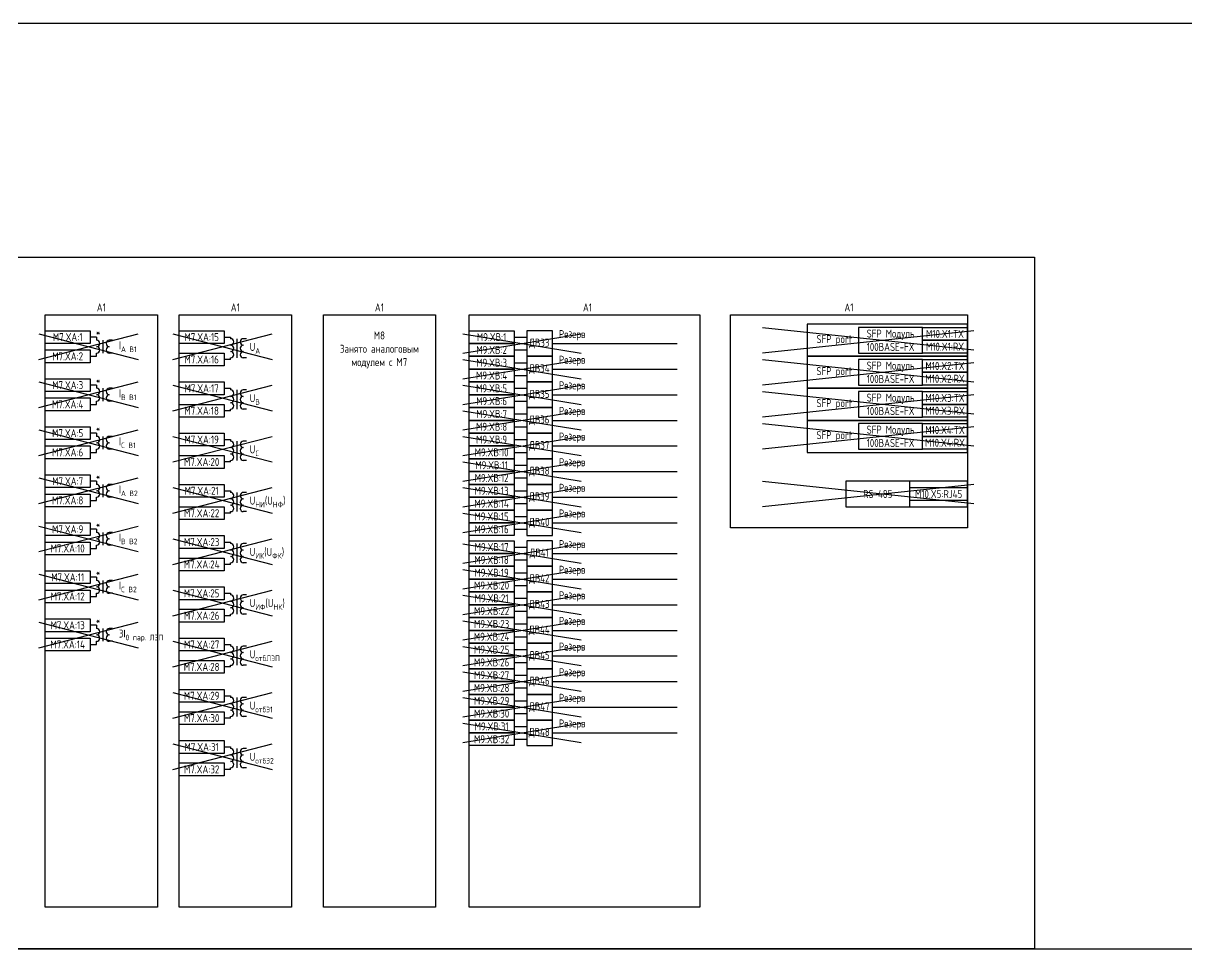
# Model space of a CAD drawing. Header units: millimetres. Extents: x -863 to 2106, y -90 to 586.
# Drawn here: x 474.1 to 837.5, y 294.5 to 586 of the extents above; entities that cross this region are included whole.
import ezdxf

# ---------------------------------------------------------------- set-up
doc = ezdxf.new("R2010")
doc.units = ezdxf.units.MM
doc.styles.add('Gost_type_A', font='GOST_A.TTF')

# ---------------------------------------------------------------- blocks, each defined once
blk = doc.blocks.new('Формат_А3')
blk.add_lwpolyline([(-420, 297), (0, 297), (0, 0), (-420, 0)], close=True)

msp = doc.modelspace()

# ---------------------------------------------------------------- linework, layer by layer
at = {"color": 114, "true_color": 0x139b48}
for p, q in [((705, 491), (771, 484)), ((611.4, 489), (648.4, 483)), ((611.4, 483), (648.4, 489)), ((771, 490), (705, 483)), ((611.4, 481), (648.4, 475)), ((611.4, 475), (648.4, 481)), ((705, 481), (771, 474)), ((771, 480), (705, 473)), ((611.4, 473), (648.4, 467)), ((611.4, 467), (648.4, 473)), ((705, 471), (771, 464)), ((771, 470), (705, 463)), ((611.4, 465), (648.4, 459)), ((611.4, 459), (648.4, 465)), ((705, 461), (771, 454)), ((771, 460), (705, 453)), ((611.4, 457), (648.4, 451)), ((611.4, 451), (648.4, 457)), ((611.4, 449), (648.4, 443)), ((611.4, 443), (648.4, 449)), ((479, 444), (510, 436)), ((479, 436), (510, 444)), ((611.4, 441), (648.4, 435)), ((611.4, 435), (648.4, 441)), ((705, 443), (771, 436)), ((771, 442), (705, 435)), ((611.4, 433), (648.4, 427)), ((611.4, 427), (648.4, 433)), ((479, 429), (510, 421)), ((479, 421), (510, 429)), ((611.4, 423.42), (648.4, 417.42)), ((611.4, 417.42), (648.4, 423.42)), ((611.4, 415.42), (648.4, 409.42)), ((611.4, 409.42), (648.4, 415.42)), ((479, 414), (510, 406)), ((479, 406), (510, 414)), ((611.4, 407.42), (648.4, 401.42)), ((611.4, 401.42), (648.4, 407.42)), ((611.4, 399.42), (648.4, 393.42)), ((611.4, 393.42), (648.4, 399.42)), ((611.4, 391.42), (648.4, 385.42)), ((611.4, 385.42), (648.4, 391.42)), ((611.4, 383.42), (648.4, 377.42)), ((611.4, 377.42), (648.4, 383.42)), ((520.85, 377), (551.85, 369)), ((520.85, 369), (551.85, 377)), ((611.4, 375.42), (648.4, 369.42)), ((611.4, 369.42), (648.4, 375.42)), ((611.4, 367.42), (648.4, 361.42)), ((611.4, 361.42), (648.4, 367.42)), ((520.85, 361), (551.85, 353)), ((520.85, 353), (551.85, 361))]:
    msp.add_line(p, q, dxfattribs=at)
at = {"color": 6}
for p, q in [((479, 489), (510, 481)), ((479, 481), (510, 489)), ((520.85, 489), (551.85, 481)), ((520.85, 481), (551.85, 489)), ((479, 474), (510, 466)), ((479, 466), (510, 474)), ((520.85, 473), (551.85, 465)), ((520.85, 465), (551.85, 473)), ((479, 459), (510, 451)), ((479, 451), (510, 459)), ((520.85, 457), (551.85, 449)), ((520.85, 449), (551.85, 457)), ((520.85, 441), (551.85, 433)), ((520.85, 433), (551.85, 441)), ((520.85, 425), (551.85, 417)), ((520.85, 417), (551.85, 425)), ((520.85, 409), (551.85, 401)), ((520.85, 401), (551.85, 409)), ((479, 399), (510, 391)), ((479, 391), (510, 399)), ((520.85, 393), (551.85, 385)), ((520.85, 385), (551.85, 393))]:
    msp.add_line(p, q, dxfattribs=at)
for p, q in [((497, 488), (495, 488)), ((627.4, 488), (631.4, 488)), ((627.4, 484), (631.4, 484)), ((639.4, 486), (678.4, 486)), ((495, 482), (497, 482)), ((627.4, 480), (631.4, 480)), ((639.4, 478), (678.4, 478)), ((497, 473), (495, 473)), ((627.4, 476), (631.4, 476)), ((627.4, 472), (631.4, 472)), ((639.4, 470), (678.4, 470)), ((495, 467), (497, 467)), ((627.4, 468), (631.4, 468)), ((627.4, 464), (631.4, 464)), ((639.4, 462), (678.4, 462)), ((497, 458), (495, 458)), ((627.4, 460), (631.4, 460)), ((627.4, 456), (631.4, 456)), ((495, 452), (497, 452)), ((627.4, 452), (631.4, 452)), ((639.4, 454), (678.4, 454)), ((627.4, 448), (631.4, 448)), ((627.4, 444), (631.4, 444)), ((639.4, 446), (678.4, 446)), ((497, 443), (495, 443)), ((627.4, 440), (631.4, 440)), ((495, 437), (497, 437)), ((639.4, 438), (678.4, 438)), ((627.4, 436), (631.4, 436)), ((627.4, 432), (631.4, 432)), ((639.4, 430), (678.4, 430)), ((497, 428), (495, 428)), ((627.4, 428), (631.4, 428)), ((495, 422), (497, 422)), ((627.4, 422.42), (631.4, 422.42)), ((627.4, 418.42), (631.4, 418.42)), ((639.4, 420.42), (678.4, 420.42)), ((627.4, 414.42), (631.4, 414.42)), ((497, 413), (495, 413)), ((639.4, 412.42), (678.4, 412.42)), ((495, 407), (497, 407)), ((627.4, 410.42), (631.4, 410.42)), ((627.4, 406.42), (631.4, 406.42)), ((639.4, 404.42), (678.4, 404.42)), ((627.4, 402.42), (631.4, 402.42)), ((497, 398), (495, 398)), ((627.4, 398.42), (631.4, 398.42)), ((639.4, 396.42), (678.4, 396.42)), ((627.4, 394.42), (631.4, 394.42)), ((495, 392), (497, 392)), ((627.4, 390.42), (631.4, 390.42)), ((627.4, 386.42), (631.4, 386.42)), ((639.4, 388.42), (678.4, 388.42)), ((627.4, 382.42), (631.4, 382.42)), ((627.4, 378.42), (631.4, 378.42)), ((639.4, 380.42), (678.4, 380.42)), ((627.4, 374.42), (631.4, 374.42)), ((639.4, 372.42), (678.4, 372.42)), ((627.4, 370.42), (631.4, 370.42)), ((627.4, 366.42), (631.4, 366.42)), ((639.4, 364.42), (678.4, 364.42)), ((627.4, 362.42), (631.4, 362.42))]:
    msp.add_line(p, q)
at = {"ltscale": 4}
for p, q in [((497, 488), (497, 487)), ((497, 487.5), (497, 487)), ((499, 487), (499, 483)), ((499, 487), (499, 483)), ((502, 487), (501, 487)), ((502, 487), (501, 487)), ((536.85, 488), (538.85, 488)), ((538.85, 488), (538.85, 487.5)), ((538.85, 488), (538.85, 487.5)), ((540.85, 487.5), (540.85, 483.5)), ((543.85, 487.5), (542.85, 487.5)), ((540.85, 485.5), (540.85, 481.5)), ((497, 482), (497, 483)), ((502, 483), (501, 483)), ((502, 483), (501, 483)), ((538.85, 481), (536.85, 481)), ((538.85, 481), (538.85, 481.5)), ((543.85, 481.5), (542.85, 481.5)), ((497, 473), (497, 472)), ((497, 472.5), (497, 472)), ((499, 472), (499, 468)), ((499, 472), (499, 468)), ((502, 472), (501, 472)), ((502, 472), (501, 472)), ((536.85, 472), (538.85, 472)), ((538.85, 472), (538.85, 471.5)), ((538.85, 472), (538.85, 471.5)), ((540.85, 471.5), (540.85, 467.5)), ((540.85, 469.5), (540.85, 465.5)), ((543.85, 471.5), (542.85, 471.5)), ((497, 467), (497, 468)), ((502, 468), (501, 468)), ((502, 468), (501, 468)), ((538.85, 465), (538.85, 465.5)), ((543.85, 465.5), (542.85, 465.5)), ((538.85, 465), (536.85, 465)), ((497, 458), (497, 457)), ((497, 457.5), (497, 457)), ((499, 457), (499, 453)), ((499, 457), (499, 453)), ((502, 457), (501, 457)), ((502, 457), (501, 457)), ((536.85, 456), (538.85, 456)), ((538.85, 456), (538.85, 455.5)), ((538.85, 456), (538.85, 455.5)), ((540.85, 455.5), (540.85, 451.5)), ((543.85, 455.5), (542.85, 455.5)), ((497, 452), (497, 453)), ((502, 453), (501, 453)), ((502, 453), (501, 453)), ((540.85, 453.5), (540.85, 449.5)), ((538.85, 449), (536.85, 449)), ((538.85, 449), (538.85, 449.5)), ((543.85, 449.5), (542.85, 449.5)), ((497, 443), (497, 442)), ((497, 442.5), (497, 442)), ((499, 442), (499, 438)), ((499, 442), (499, 438)), ((502, 442), (501, 442)), ((502, 442), (501, 442)), ((536.85, 440), (538.85, 440)), ((538.85, 440), (538.85, 439.5)), ((538.85, 440), (538.85, 439.5)), ((497, 437), (497, 438)), ((502, 438), (501, 438)), ((502, 438), (501, 438)), ((540.85, 439.5), (540.85, 435.5)), ((540.85, 437.5), (540.85, 433.5)), ((543.85, 439.5), (542.85, 439.5)), ((538.85, 433), (536.85, 433)), ((538.85, 433), (538.85, 433.5)), ((543.85, 433.5), (542.85, 433.5)), ((497, 428), (497, 427)), ((497, 427.5), (497, 427)), ((499, 427), (499, 423)), ((499, 427), (499, 423)), ((502, 427), (501, 427)), ((502, 427), (501, 427)), ((497, 422), (497, 423)), ((502, 423), (501, 423)), ((502, 423), (501, 423)), ((536.85, 424), (538.85, 424)), ((538.85, 424), (538.85, 423.5)), ((538.85, 424), (538.85, 423.5)), ((540.85, 423.5), (540.85, 419.5)), ((543.85, 423.5), (542.85, 423.5)), ((540.85, 421.5), (540.85, 417.5)), ((538.85, 417), (536.85, 417)), ((538.85, 417), (538.85, 417.5)), ((543.85, 417.5), (542.85, 417.5)), ((497, 413), (497, 412)), ((497, 412.5), (497, 412)), ((499, 412), (499, 408)), ((499, 412), (499, 408)), ((502, 412), (501, 412)), ((502, 412), (501, 412)), ((497, 407), (497, 408)), ((502, 408), (501, 408)), ((502, 408), (501, 408)), ((536.85, 408), (538.85, 408)), ((538.85, 408), (538.85, 407.5)), ((538.85, 408), (538.85, 407.5)), ((540.85, 407.5), (540.85, 403.5)), ((543.85, 407.5), (542.85, 407.5)), ((540.85, 405.5), (540.85, 401.5)), ((538.85, 401), (536.85, 401)), ((538.85, 401), (538.85, 401.5)), ((543.85, 401.5), (542.85, 401.5)), ((497, 398), (497, 397)), ((497, 397.5), (497, 397)), ((499, 397), (499, 393)), ((499, 397), (499, 393)), ((502, 397), (501, 397)), ((502, 397), (501, 397)), ((497, 392), (497, 393)), ((502, 393), (501, 393)), ((502, 393), (501, 393)), ((536.85, 392), (538.85, 392)), ((538.85, 392), (538.85, 391.5)), ((538.85, 392), (538.85, 391.5)), ((540.85, 391.5), (540.85, 387.5)), ((540.85, 389.5), (540.85, 385.5)), ((543.85, 391.5), (542.85, 391.5)), ((538.85, 385), (538.85, 385.5)), ((543.85, 385.5), (542.85, 385.5)), ((538.85, 385), (536.85, 385)), ((536.85, 376), (538.85, 376)), ((538.85, 376), (538.85, 375.5)), ((538.85, 376), (538.85, 375.5)), ((540.85, 375.5), (540.85, 371.5)), ((543.85, 375.5), (542.85, 375.5)), ((540.85, 373.5), (540.85, 369.5)), ((538.85, 369), (536.85, 369)), ((538.85, 369), (538.85, 369.5)), ((543.85, 369.5), (542.85, 369.5)), ((536.85, 360), (538.85, 360)), ((538.85, 360), (538.85, 359.5)), ((538.85, 360), (538.85, 359.5)), ((540.85, 359.5), (540.85, 355.5)), ((540.85, 357.5), (540.85, 353.5)), ((543.85, 359.5), (542.85, 359.5)), ((538.85, 353), (536.85, 353)), ((538.85, 353), (538.85, 353.5)), ((543.85, 353.5), (542.85, 353.5))]:
    msp.add_line(p, q, dxfattribs=at)
for points in [[(-863, 586), (2106, 586), (2106, -90), (-863, -90)], [(0, 513), (790, 513), (790, 297), (0, 297)], [(481, 495), (516, 495), (516, 310), (481, 310)], [(522.85, 495), (557.85, 495), (557.85, 310), (522.85, 310)], [(567.85, 495), (602.85, 495), (602.85, 310), (567.85, 310)], [(613.4, 495), (685.4, 495), (685.4, 310), (613.4, 310)], [(695, 495), (769, 495), (769, 428.42), (695, 428.42)], [(769, 492), (719, 492), (719, 482), (769, 482)], [(755, 491), (769, 491), (769, 487), (755, 487)], [(481, 490), (495, 490), (495, 486), (481, 486)], [(522.85, 490), (536.85, 490), (536.85, 486), (522.85, 486)], [(613.4, 490), (627.4, 490), (627.4, 486), (613.4, 486)], [(755, 487), (769, 487), (769, 483), (755, 483)], [(481, 484), (495, 484), (495, 480), (481, 480)], [(613.4, 486), (627.4, 486), (627.4, 482), (613.4, 482)], [(522.85, 483), (536.85, 483), (536.85, 479), (522.85, 479)], [(613.4, 482), (627.4, 482), (627.4, 478), (613.4, 478)], [(769, 482), (719, 482), (719, 472), (769, 472)], [(755, 481), (769, 481), (769, 477), (755, 477)], [(613.4, 478), (627.4, 478), (627.4, 474), (613.4, 474)], [(755, 477), (769, 477), (769, 473), (755, 473)], [(481, 475), (495, 475), (495, 471), (481, 471)], [(522.85, 474), (536.85, 474), (536.85, 470), (522.85, 470)], [(613.4, 474), (627.4, 474), (627.4, 470), (613.4, 470)], [(481, 469), (495, 469), (495, 465), (481, 465)], [(613.4, 470), (627.4, 470), (627.4, 466), (613.4, 466)], [(769, 472), (719, 472), (719, 462), (769, 462)], [(755, 471), (769, 471), (769, 467), (755, 467)], [(522.85, 467), (536.85, 467), (536.85, 463), (522.85, 463)], [(613.4, 466), (627.4, 466), (627.4, 462), (613.4, 462)], [(755, 467), (769, 467), (769, 463), (755, 463)], [(613.4, 462), (627.4, 462), (627.4, 458), (613.4, 458)], [(769, 462), (719, 462), (719, 452), (769, 452)], [(481, 460), (495, 460), (495, 456), (481, 456)], [(522.85, 458), (536.85, 458), (536.85, 454), (522.85, 454)], [(613.4, 458), (627.4, 458), (627.4, 454), (613.4, 454)], [(755, 461), (769, 461), (769, 457), (755, 457)], [(755, 457), (769, 457), (769, 453), (755, 453)], [(481, 454), (495, 454), (495, 450), (481, 450)], [(522.85, 451), (536.85, 451), (536.85, 447), (522.85, 447)], [(613.4, 454), (627.4, 454), (627.4, 450), (613.4, 450)], [(613.4, 450), (627.4, 450), (627.4, 446), (613.4, 446)], [(481, 445), (495, 445), (495, 441), (481, 441)], [(613.4, 446), (627.4, 446), (627.4, 442), (613.4, 442)], [(522.85, 442), (536.85, 442), (536.85, 438), (522.85, 438)], [(613.4, 442), (627.4, 442), (627.4, 438), (613.4, 438)], [(751, 441), (769, 441), (769, 437), (751, 437)], [(481, 439), (495, 439), (495, 435), (481, 435)], [(613.4, 438), (627.4, 438), (627.4, 434), (613.4, 434)], [(522.85, 435), (536.85, 435), (536.85, 431), (522.85, 431)], [(613.4, 434), (627.4, 434), (627.4, 430), (613.4, 430)], [(481, 430), (495, 430), (495, 426), (481, 426)], [(613.4, 430), (627.4, 430), (627.4, 426), (613.4, 426)], [(522.85, 426), (536.85, 426), (536.85, 422), (522.85, 422)], [(481, 424), (495, 424), (495, 420), (481, 420)], [(613.4, 424.42), (627.4, 424.42), (627.4, 420.42), (613.4, 420.42)], [(522.85, 419), (536.85, 419), (536.85, 415), (522.85, 415)], [(613.4, 420.42), (627.4, 420.42), (627.4, 416.42), (613.4, 416.42)], [(481, 415), (495, 415), (495, 411), (481, 411)], [(613.4, 416.42), (627.4, 416.42), (627.4, 412.42), (613.4, 412.42)], [(613.4, 412.42), (627.4, 412.42), (627.4, 408.42), (613.4, 408.42)], [(481, 409), (495, 409), (495, 405), (481, 405)], [(522.85, 410), (536.85, 410), (536.85, 406), (522.85, 406)], [(613.4, 408.42), (627.4, 408.42), (627.4, 404.42), (613.4, 404.42)], [(613.4, 404.42), (627.4, 404.42), (627.4, 400.42), (613.4, 400.42)], [(481, 400), (495, 400), (495, 396), (481, 396)], [(522.85, 403), (536.85, 403), (536.85, 399), (522.85, 399)], [(613.4, 400.42), (627.4, 400.42), (627.4, 396.42), (613.4, 396.42)], [(613.4, 396.42), (627.4, 396.42), (627.4, 392.42), (613.4, 392.42)], [(481, 394), (495, 394), (495, 390), (481, 390)], [(522.85, 394), (536.85, 394), (536.85, 390), (522.85, 390)], [(613.4, 392.42), (627.4, 392.42), (627.4, 388.42), (613.4, 388.42)], [(522.85, 387), (536.85, 387), (536.85, 383), (522.85, 383)], [(613.4, 388.42), (627.4, 388.42), (627.4, 384.42), (613.4, 384.42)], [(613.4, 384.42), (627.4, 384.42), (627.4, 380.42), (613.4, 380.42)], [(522.85, 378), (536.85, 378), (536.85, 374), (522.85, 374)], [(613.4, 380.42), (627.4, 380.42), (627.4, 376.42), (613.4, 376.42)], [(613.4, 376.42), (627.4, 376.42), (627.4, 372.42), (613.4, 372.42)], [(522.85, 371), (536.85, 371), (536.85, 367), (522.85, 367)], [(613.4, 372.42), (627.4, 372.42), (627.4, 368.42), (613.4, 368.42)], [(613.4, 368.42), (627.4, 368.42), (627.4, 364.42), (613.4, 364.42)], [(613.4, 364.42), (627.4, 364.42), (627.4, 360.42), (613.4, 360.42)], [(522.85, 362), (536.85, 362), (536.85, 358), (522.85, 358)], [(522.85, 355), (536.85, 355), (536.85, 351), (522.85, 351)]]:
    msp.add_lwpolyline(points, close=True)
for points in [[(735, 483), (755, 483), (755, 491), (735, 491)], [(631.4, 482), (639.4, 482), (639.4, 490), (631.4, 490)], [(631.4, 474), (639.4, 474), (639.4, 482), (631.4, 482)], [(735, 473), (755, 473), (755, 481), (735, 481)], [(631.4, 466), (639.4, 466), (639.4, 474), (631.4, 474)], [(735, 463), (755, 463), (755, 471), (735, 471)], [(631.4, 458), (639.4, 458), (639.4, 466), (631.4, 466)], [(631.4, 450), (639.4, 450), (639.4, 458), (631.4, 458)], [(735, 453), (755, 453), (755, 461), (735, 461)], [(631.4, 442), (639.4, 442), (639.4, 450), (631.4, 450)], [(631.4, 434), (639.4, 434), (639.4, 442), (631.4, 442)], [(731, 435), (769, 435), (769, 443), (731, 443)], [(731, 435), (751, 435), (751, 443), (731, 443)], [(631.4, 426), (639.4, 426), (639.4, 434), (631.4, 434)], [(631.4, 416.42), (639.4, 416.42), (639.4, 424.42), (631.4, 424.42)], [(631.4, 408.42), (639.4, 408.42), (639.4, 416.42), (631.4, 416.42)], [(631.4, 400.42), (639.4, 400.42), (639.4, 408.42), (631.4, 408.42)], [(631.4, 392.42), (639.4, 392.42), (639.4, 400.42), (631.4, 400.42)], [(631.4, 384.42), (639.4, 384.42), (639.4, 392.42), (631.4, 392.42)], [(631.4, 376.42), (639.4, 376.42), (639.4, 384.42), (631.4, 384.42)], [(631.4, 368.42), (639.4, 368.42), (639.4, 376.42), (631.4, 376.42)], [(631.4, 360.42), (639.4, 360.42), (639.4, 368.42), (631.4, 368.42)]]:
    msp.add_lwpolyline(points, close=True, dxfattribs=at)
for centre, start, end in [((497, 486), 270, 90), ((497, 486), 270, 90), ((501, 486), 90, 270), ((501, 486), 90, 270), ((538.85, 486.5), 270, 90), ((542.85, 486.5), 90, 270), ((542.85, 486.5), 90, 270), ((497, 484), 270, 90), ((497, 484), 270, 90), ((501, 484), 90, 270), ((501, 484), 90, 270), ((538.85, 484.5), 270, 90), ((538.85, 482.5), 270, 90), ((542.85, 484.5), 90, 270), ((542.85, 484.5), 90, 270), ((542.85, 482.5), 90, 270), ((497, 471), 270, 90), ((497, 471), 270, 90), ((497, 469), 270, 90), ((497, 469), 270, 90), ((501, 471), 90, 270), ((501, 471), 90, 270), ((501, 469), 90, 270), ((501, 469), 90, 270), ((538.85, 470.5), 270, 90), ((538.85, 468.5), 270, 90), ((542.85, 470.5), 90, 270), ((542.85, 470.5), 90, 270), ((542.85, 468.5), 90, 270), ((542.85, 468.5), 90, 270), ((538.85, 466.5), 270, 90), ((542.85, 466.5), 90, 270), ((497, 456), 270, 90), ((497, 456), 270, 90), ((497, 454), 270, 90), ((497, 454), 270, 90), ((501, 456), 90, 270), ((501, 456), 90, 270), ((501, 454), 90, 270), ((501, 454), 90, 270), ((538.85, 454.5), 270, 90), ((542.85, 454.5), 90, 270), ((542.85, 454.5), 90, 270), ((538.85, 452.5), 270, 90), ((538.85, 450.5), 270, 90), ((542.85, 452.5), 90, 270), ((542.85, 452.5), 90, 270), ((542.85, 450.5), 90, 270), ((497, 441), 270, 90), ((497, 441), 270, 90), ((497, 439), 270, 90), ((497, 439), 270, 90), ((501, 441), 90, 270), ((501, 441), 90, 270), ((501, 439), 90, 270), ((501, 439), 90, 270), ((538.85, 438.5), 270, 90), ((538.85, 436.5), 270, 90), ((542.85, 438.5), 90, 270), ((542.85, 438.5), 90, 270), ((542.85, 436.5), 90, 270), ((542.85, 436.5), 90, 270), ((538.85, 434.5), 270, 90), ((542.85, 434.5), 90, 270), ((497, 426), 270, 90), ((497, 426), 270, 90), ((501, 426), 90, 270), ((501, 426), 90, 270), ((497, 424), 270, 90), ((497, 424), 270, 90), ((501, 424), 90, 270), ((501, 424), 90, 270), ((538.85, 422.5), 270, 90), ((542.85, 422.5), 90, 270), ((542.85, 422.5), 90, 270), ((538.85, 420.5), 270, 90), ((538.85, 418.5), 270, 90), ((542.85, 420.5), 90, 270), ((542.85, 420.5), 90, 270), ((542.85, 418.5), 90, 270), ((497, 411), 270, 90), ((497, 411), 270, 90), ((501, 411), 90, 270), ((501, 411), 90, 270), ((497, 409), 270, 90), ((497, 409), 270, 90), ((501, 409), 90, 270), ((501, 409), 90, 270), ((538.85, 406.5), 270, 90), ((542.85, 406.5), 90, 270), ((542.85, 406.5), 90, 270), ((538.85, 404.5), 270, 90), ((538.85, 402.5), 270, 90), ((542.85, 404.5), 90, 270), ((542.85, 404.5), 90, 270), ((542.85, 402.5), 90, 270), ((497, 396), 270, 90), ((497, 396), 270, 90), ((501, 396), 90, 270), ((501, 396), 90, 270), ((497, 394), 270, 90), ((497, 394), 270, 90), ((501, 394), 90, 270), ((501, 394), 90, 270), ((538.85, 390.5), 270, 90), ((538.85, 388.5), 270, 90), ((542.85, 390.5), 90, 270), ((542.85, 390.5), 90, 270), ((542.85, 388.5), 90, 270), ((542.85, 388.5), 90, 270), ((538.85, 386.5), 270, 90), ((542.85, 386.5), 90, 270), ((538.85, 374.5), 270, 90), ((542.85, 374.5), 90, 270), ((542.85, 374.5), 90, 270), ((538.85, 372.5), 270, 90), ((538.85, 370.5), 270, 90), ((542.85, 372.5), 90, 270), ((542.85, 372.5), 90, 270), ((542.85, 370.5), 90, 270), ((538.85, 358.5), 270, 90), ((538.85, 356.5), 270, 90), ((542.85, 358.5), 90, 270), ((542.85, 358.5), 90, 270), ((542.85, 356.5), 90, 270), ((542.85, 356.5), 90, 270), ((538.85, 354.5), 270, 90), ((542.85, 354.5), 90, 270)]:
    msp.add_arc(centre, 1, start, end, dxfattribs=at)

# ---------------------------------------------------------------- block references
at = {"color": 1}
msp.add_blockref('Формат_А3', (840, 0), dxfattribs=at)

# ---------------------------------------------------------------- texts
at = {"char_height": 2.5, "attachment_point": 8, "line_spacing_factor": 0.9, "style": 'Gost_type_A'}
for insert, width in [((498.5, 496), 35), ((540.35, 496), 35), ((585.35, 496), 35), ((650.34, 496), 73.8762), ((732, 496), 74.0002)]:
    msp.add_mtext('A1', dxfattribs=dict(at, insert=insert, width=width))
at = {"char_height": 2.5, "style": 'Gost_type_A'}
for s, insert, width, attachment_point in [('M7.XA:1', (488, 488), 14, 5), ('*', (497.5, 489.5), 3, 5), ('M7.XA:15', (529.85, 488), 14, 5), ('M8\\PЗанято аналоговым модулем с М7', (585.35, 484), 35, 5), ('M9.XВ:1', (620.4, 488), 14, 5), ('ДВ33', (635.28, 486), 7.7588, 5), ('Резерв', (641.4, 487), 30.8621, 7), ('SFP port', (733, 487), 20, 6), ('SFP Mодуль 100BASE-FX', (745, 487), 19.9998, 5), ('M10.X1:TX', (762, 489), 14, 5), ('\\A1;I{\\H0.7x;\\S^ A B1;}', (504, 485), 8, 4), ('\\A1;U{\\H0.7x;\\S^ A;}', (544.85, 484.5), 12, 4), ('M9.XВ:2', (620.4, 484), 14, 5), ('M10.X1:RX', (762, 485), 14, 5), ('M7.XA:2', (487.99, 482), 14.018, 5), ('M7.XA:16', (529.84, 481), 14.018, 5), ('M9.XВ:3', (620.4, 480), 14, 5), ('Резерв', (641.4, 479), 44.8565, 7), ('SFP Mодуль 100BASE-FX', (745, 477), 19.9998, 5), ('M10.X2:TX', (762, 479), 14, 5), ('M9.XВ:4', (620.4, 476), 14, 5), ('ДВ34', (635.28, 478), 7.7588, 5), ('SFP port', (733, 477), 20, 6), ('M10.X2:RX', (762, 475), 14, 5), ('M7.XA:3', (488, 473), 14, 5), ('*', (497.5, 474.5), 3, 5), ('M7.XA:17', (529.84, 472), 14.018, 5), ('M9.XВ:5', (620.4, 472), 14, 5), ('Резерв', (641.4, 471), 27.8465, 7), ('\\A1;I{\\H0.7x;\\S^ B B1;}', (504, 470), 8, 4), ('\\A1;U{\\H0.7x;\\S^ B;}', (544.85, 468.5), 12, 4), ('M9.XВ:6', (620.4, 468), 14, 5), ('ДВ35', (635.28, 470), 7.7588, 5), ('SFP Mодуль 100BASE-FX', (745, 467), 19.9998, 5), ('M10.X3:TX', (762, 469), 14, 5), ('M7.XA:4', (487.99, 466.99), 14.018, 5), ('M7.XA:18', (529.84, 465), 14.018, 5), ('M9.XВ:7', (620.4, 464), 14, 5), ('Резерв', (641.4, 463), 27.8465, 7), ('SFP port', (733, 467), 20, 6), ('M10.X3:RX', (762, 465), 14, 5), ('ДВ36', (635.28, 462), 7.7588, 5), ('M7.XA:5', (488, 458), 14, 5), ('*', (497.5, 459.5), 3, 5), ('M9.XВ:8', (620.4, 460), 14, 5), ('Резерв', (641.4, 455), 32.328, 7), ('SFP port', (733, 457), 20, 6), ('SFP Mодуль 100BASE-FX', (745, 457), 19.9998, 5), ('M10.X4:TX', (762, 459), 14, 5), ('\\A1;I{\\H0.7x;\\S^ C B1;}', (504, 455), 8, 4), ('M7.XA:19', (529.84, 456), 14.018, 5), ('M9.XВ:9', (620.4, 456), 14, 5), ('ДВ37', (635.28, 454), 7.7588, 5), ('M10.X4:RX', (762, 455), 14, 5), ('M7.XA:6', (487.99, 451.99), 14.018, 5), ('\\A1;U{\\H0.7x;\\S^ C;}', (544.85, 452.5), 12, 4), ('M9.XВ:10', (620.4, 452), 14, 5), ('M7.XA:20', (529.84, 449), 14.018, 5), ('M9.XВ:11', (620.4, 448), 14, 5), ('ДВ38', (635.28, 446), 7.7588, 5), ('Резерв', (641.4, 447), 27.8465, 7), ('M7.XA:7', (488, 443), 14, 5), ('*', (497.5, 444.5), 3, 5), ('M9.XВ:12', (620.4, 444), 14, 5), ('\\A1;I{\\H0.7x;\\S^ A B2;}', (504, 440), 8, 4), ('M7.XA:21', (529.84, 440), 14.018, 5), ('M9.XВ:13', (620.4, 440), 14, 5), ('Резерв', (641.4, 439), 27.8465, 7), ('RS-485', (741, 439), 19.9998, 5), ('M10.X5:RJ45', (760, 439), 18.0002, 5), ('M7.XA:8', (487.99, 436.99), 14.018, 5), ('\\A1;U{\\H0.7x;\\S^ НИ;}(U{\\H0.7x;\\S^ НФ;})', (544.85, 436.5), 12, 4), ('M9.XВ:14', (620.4, 436), 14, 5), ('ДВ39', (635.28, 438), 7.7588, 5), ('M7.XA:22', (529.84, 433), 14.018, 5), ('M9.XВ:15', (620.4, 432), 14, 5), ('Резерв', (641.4, 431), 27.8465, 7), ('M7.XA:9', (488, 428), 14, 5), ('*', (497.5, 429.5), 3, 5), ('M9.XВ:16', (620.4, 428), 14, 5), ('ДВ40', (635.28, 430), 7.7588, 5), ('\\A1;I{\\H0.7x;\\S^ B B2;}', (504, 425), 8, 4), ('M7.XA:23', (529.84, 424), 14.018, 5), ('M7.XA:10', (487.99, 421.99), 14.018, 5), ('\\A1;U{\\H0.7x;\\S^ ИК;}(U{\\H0.7x;\\S^ ФК;})', (544.85, 420.5), 12, 4), ('M9.XВ:17', (620.4, 422.42), 14, 5), ('ДВ41', (635.28, 420.42), 7.7588, 5), ('Резерв', (641.4, 421.42), 27.8465, 7), ('M7.XA:24', (529.84, 417), 14.018, 5), ('M9.XВ:18', (620.4, 418.42), 14, 5), ('M7.XA:11', (488, 413), 14, 5), ('*', (497.5, 414.5), 3, 5), ('M9.XВ:19', (620.4, 414.42), 14, 5), ('Резерв', (641.4, 413.42), 27.8465, 7), ('\\A1;I{\\H0.7x;\\S^ C B2;}', (504, 410), 8, 4), ('M9.XВ:20', (620.4, 410.42), 14, 5), ('ДВ42', (635.28, 412.42), 7.7588, 5), ('M7.XA:12', (487.99, 407), 14.018, 5), ('M7.XA:25', (529.84, 408), 14.018, 5), ('M9.XВ:21', (620.4, 406.42), 14, 5), ('Резерв', (641.4, 405.42), 27.8465, 7), ('\\A1;U{\\H0.7x;\\S^ ИФ;}(U{\\H0.7x;\\S^ НК;})', (544.85, 404.5), 12, 4), ('M9.XВ:22', (620.4, 402.42), 14, 5), ('ДВ43', (635.28, 404.42), 7.7588, 5), ('*', (497.5, 399.5), 3, 5), ('M7.XA:26', (529.84, 401), 14.018, 5), ('Резерв', (641.4, 397.42), 27.8465, 7), ('M7.XA:13', (488, 398.01), 14, 5), ('\\A1;3I{\\H0.7x;\\S^ 0 пар. ЛЭП;}', (504, 395), 14.005, 4), ('M9.XВ:23', (620.4, 398.42), 14, 5), ('ДВ44', (635.28, 396.42), 7.7588, 5), ('M7.XA:14', (487.99, 392), 14.018, 5), ('M7.XA:27', (529.84, 392), 14.018, 5), ('M9.XВ:24', (620.4, 394.42), 14, 5), ('Резерв', (641.4, 389.42), 27.8465, 7), ('\\A1;U{\\H0.7x;\\S^ отбЛЭП;}', (544.85, 388.5), 12, 4), ('M9.XВ:25', (620.4, 390.42), 14, 5), ('ДВ45', (635.28, 388.42), 7.7588, 5), ('M7.XA:28', (529.84, 385), 14.018, 5), ('M9.XВ:26', (620.4, 386.42), 14, 5), ('M9.XВ:27', (620.4, 382.42), 14, 5), ('ДВ46', (635.28, 380.42), 7.7588, 5), ('Резерв', (641.4, 381.42), 27.8465, 7), ('M9.XВ:28', (620.4, 378.42), 14, 5), ('M7.XA:29', (529.84, 376), 14.018, 5), ('M9.XВ:29', (620.4, 374.42), 14, 5), ('Резерв', (641.4, 373.42), 27.8465, 7), ('\\A1;U{\\H0.7x;\\S^ отбЭ1;}', (544.85, 372.5), 12, 4), ('M9.XВ:30', (620.4, 370.42), 14, 5), ('ДВ47', (635.28, 372.42), 7.7588, 5), ('M7.XA:30', (529.84, 369), 14.018, 5), ('M9.XВ:31', (620.4, 366.42), 14, 5), ('Резерв', (641.4, 365.42), 27.8465, 7), ('M9.XВ:32', (620.4, 362.42), 14, 5), ('ДВ48', (635.28, 364.42), 7.7588, 5), ('M7.XA:31', (529.84, 360), 14.018, 5), ('\\A1;U{\\H0.7x;\\S^ отбЭ2;}', (544.85, 356.5), 12, 4), ('M7.XA:32', (529.84, 353), 14.018, 5)]:
    msp.add_mtext(s, dxfattribs=dict(at, insert=insert, width=width, attachment_point=attachment_point))

doc.saveas('drawing.dxf')
